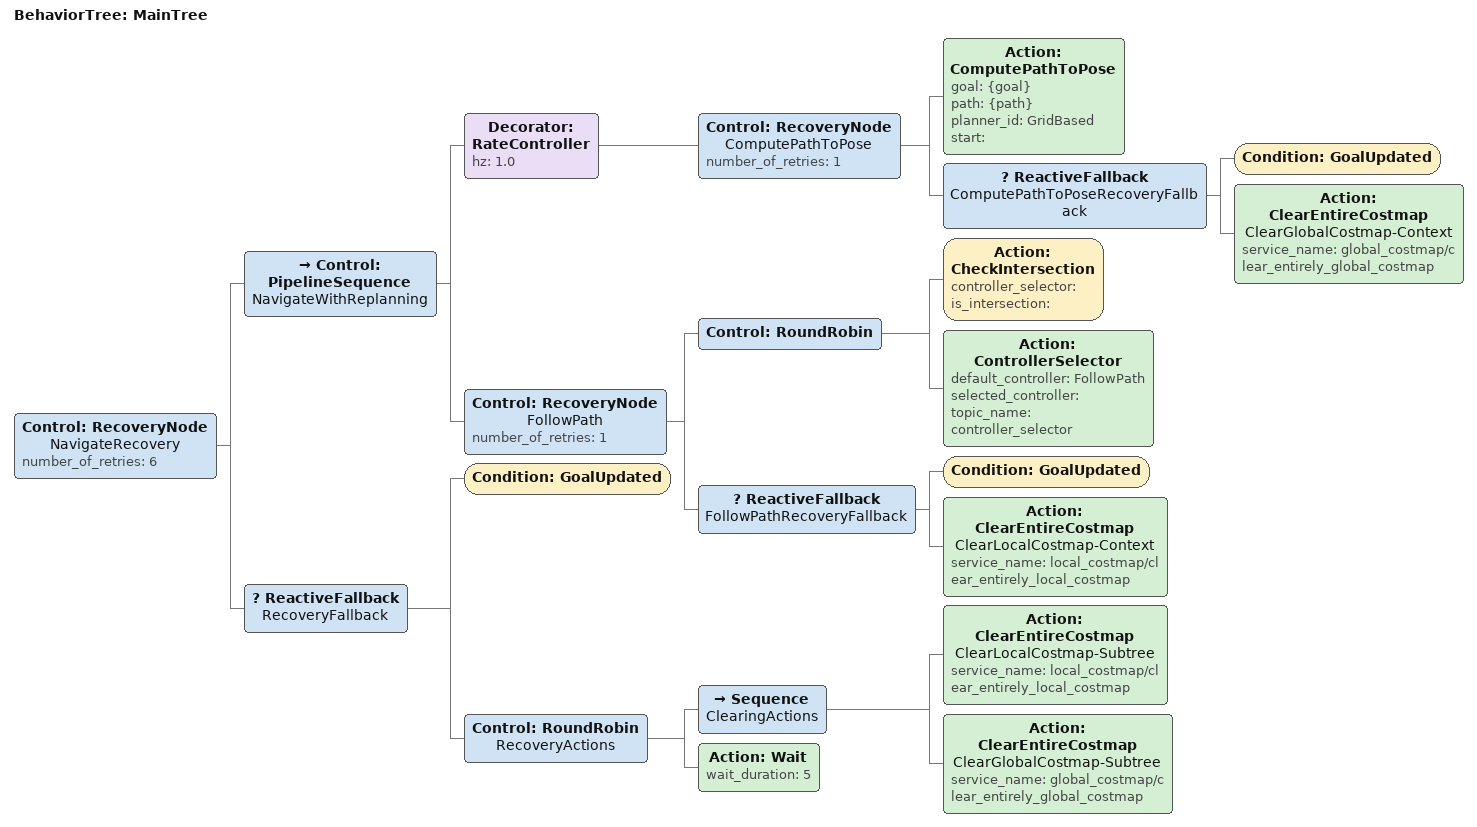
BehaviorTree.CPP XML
<?xml version="1.0"?>
<root main_tree_to_execute="MainTree">
    <BehaviorTree ID="MainTree">
        <Control ID="RecoveryNode" name="NavigateRecovery" number_of_retries="6">
            <Control ID="PipelineSequence" name="NavigateWithReplanning">
                <Decorator ID="RateController" hz="1.0">
                    <Control ID="RecoveryNode" name="ComputePathToPose" number_of_retries="1">
                        <Action ID="ComputePathToPose" goal="{goal}" path="{path}" planner_id="GridBased" start=""/>
                        <ReactiveFallback name="ComputePathToPoseRecoveryFallback">
                            <Condition ID="GoalUpdated"/>
                            <Action ID="ClearEntireCostmap" name="ClearGlobalCostmap-Context" service_name="global_costmap/clear_entirely_global_costmap"/>
                        </ReactiveFallback>
                    </Control>
                </Decorator>
                <Control ID="RecoveryNode" name="FollowPath" number_of_retries="1">
                    <Control ID="RoundRobin">
                        <Action ID="CheckIntersection" controller_selector="" is_intersection=""/>
                        <Action ID="ControllerSelector" default_controller="FollowPath" selected_controller="" topic_name="controller_selector"/>
                    </Control>
                    <ReactiveFallback name="FollowPathRecoveryFallback">
                        <Condition ID="GoalUpdated"/>
                        <Action ID="ClearEntireCostmap" name="ClearLocalCostmap-Context" service_name="local_costmap/clear_entirely_local_costmap"/>
                    </ReactiveFallback>
                </Control>
            </Control>
            <ReactiveFallback name="RecoveryFallback">
                <Condition ID="GoalUpdated"/>
                <Control ID="RoundRobin" name="RecoveryActions">
                    <Sequence name="ClearingActions">
                        <Action ID="ClearEntireCostmap" name="ClearLocalCostmap-Subtree" service_name="local_costmap/clear_entirely_local_costmap"/>
                        <Action ID="ClearEntireCostmap" name="ClearGlobalCostmap-Subtree" service_name="global_costmap/clear_entirely_global_costmap"/>
                    </Sequence>
                    <Action ID="Wait" wait_duration="5"/>
                </Control>
            </ReactiveFallback>
        </Control>
    </BehaviorTree>
</root>
